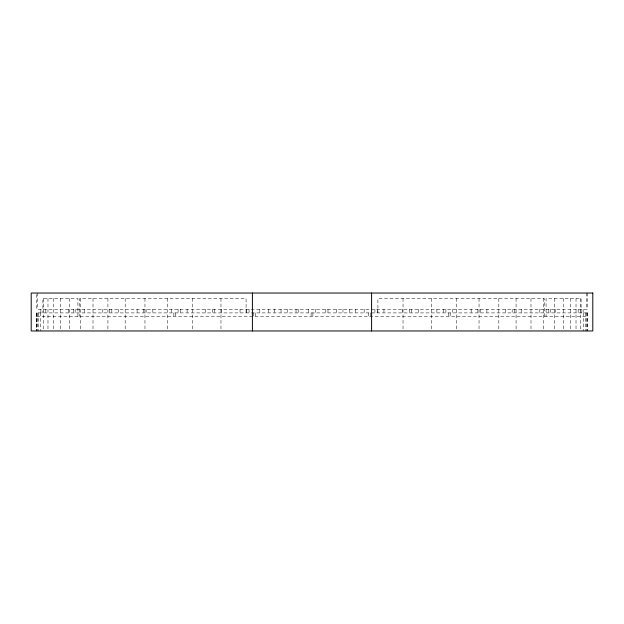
<?xml version="1.0" encoding="UTF-8"?>
<svg xmlns="http://www.w3.org/2000/svg" width="624" height="624" viewBox="0 0 624 624"><rect width="100%" height="100%" fill="white"/><g stroke="black" fill="none" stroke-linecap="round" stroke-linejoin="round"><path stroke-width="0.47" stroke-dasharray="3.12 2.34" d="M587.41 312.905L36.59 312.905L36.613 330.962M36.59 316.516L587.41 316.516M587.379 293.038L587.379 309.293L36.621 309.293L36.621 293.038M587.379 312.905L587.41 330.962M587.168 312.905L587.168 330.962M586.544 312.905L586.544 330.962M586.482 293.038L586.482 309.293M585.328 312.905L585.328 330.962M583.292 312.905L583.292 330.962M583.136 309.293L583.136 312.905M581.108 312.905L581.108 298.459L546.078 298.459L546.078 316.516M580.258 298.459L580.258 330.002M578.175 309.293L578.175 312.905M576.022 298.459L576.022 330.002M570.422 298.459L570.422 330.002M563.277 298.459L563.277 330.002M555.508 309.293L555.508 312.905M554.432 298.459L554.432 330.002M550.547 309.293L550.547 312.905M548.831 309.293L548.831 312.905M544.268 316.516L544.268 298.459L377.91 298.459L377.91 312.905M543.73 298.459L543.73 330.002M539.799 309.293L539.799 312.905M530.993 298.459L530.993 330.002M521.204 309.293L521.204 312.905M516.079 298.459L516.079 330.002M514.519 309.293L514.519 312.905M512.171 309.293L512.171 312.905M505.487 309.293L505.487 312.905M498.818 298.459L498.818 330.002M486.892 309.293L486.892 312.905M480.207 309.293L480.207 312.905M479.045 298.459L479.045 330.002M477.859 309.293L477.859 312.905M471.182 309.293L471.182 312.905M456.596 298.459L456.596 330.002M452.579 309.293L452.579 312.905M450.146 312.905L450.146 316.516M448.336 312.905L448.336 316.516M445.903 309.293L445.903 312.905M443.555 309.293L443.555 312.905M436.87 309.293L436.87 312.905M431.317 298.459L431.317 330.002M418.267 309.293L418.267 312.905M411.59 309.293L411.59 312.905M409.243 309.293L409.243 312.905M403.034 298.459L403.034 330.002M402.558 309.293L402.558 312.905M383.963 309.293L383.963 312.905M377.278 309.293L377.278 312.905M374.93 309.293L374.93 312.905M370.461 312.905L370.461 316.516M368.651 312.905L368.659 316.516M364.19 309.293L364.19 312.905M355.61 309.293L355.61 312.905M349.651 309.293L349.651 312.905M342.966 309.293L342.966 312.905M336.562 309.293L336.562 312.905M327.982 309.293L327.982 312.905M325.814 309.293L325.814 312.905M315.338 309.293L315.338 312.905M312.905 312.905L312.905 316.516M311.095 312.905L311.095 316.516M308.662 309.293L308.662 312.905M298.186 309.293L298.186 312.905M296.018 309.293L296.018 312.905M287.438 309.293L287.438 312.905M281.034 309.293L281.034 312.905M274.349 309.293L274.349 312.905M268.39 309.293L268.39 312.905M259.81 309.293L259.81 312.905M255.349 312.905L255.341 316.516M253.531 312.905L253.539 316.516M249.07 309.293L249.07 312.905M246.722 309.293L246.722 312.905M246.09 312.905L246.09 298.459L79.732 298.459L79.732 316.516M240.037 309.293L240.037 312.905M221.442 309.293L221.442 312.905M220.966 298.459L220.966 330.002M214.757 309.293L214.757 312.905M212.41 309.293L212.41 312.905M205.733 309.293L205.733 312.905M192.683 298.459L192.683 330.002M187.13 309.293L187.13 312.905M180.445 309.293L180.445 312.905M178.097 309.293L178.097 312.905M175.664 312.905L175.664 316.516M173.854 312.905L173.854 316.516M171.421 309.293L171.421 312.905M167.404 298.459L167.404 330.002M152.818 309.293L152.818 312.905M146.141 309.293L146.141 312.905M144.955 298.459L144.955 330.002M143.793 309.293L143.793 312.905M137.108 309.293L137.108 312.905M125.182 298.459L125.182 330.002M118.513 309.293L118.513 312.905M111.829 309.293L111.829 312.905M109.481 309.293L109.481 312.905M107.921 298.459L107.921 330.002M102.796 309.293L102.796 312.905M93.007 298.459L93.007 330.002M84.201 309.293L84.201 312.905M80.27 298.459L80.27 330.002M77.922 316.516L77.922 298.459L42.892 298.459L42.892 312.905M75.169 309.293L75.169 312.905M73.453 309.293L73.453 312.905M69.568 298.459L69.568 330.002M68.492 309.293L68.492 312.905M60.723 298.459L60.723 330.002M53.578 298.459L53.578 330.002M47.978 298.459L47.978 330.002M45.825 309.293L45.825 312.905M43.742 298.459L43.742 330.002M40.864 309.293L40.864 312.905M40.708 312.905L40.708 330.962M38.672 312.905L38.672 330.962M37.518 293.038L37.518 309.293M37.456 312.905L37.456 330.962M36.832 312.905L36.832 330.962M36.621 312.905L36.621 330.962"/><path stroke-width="0.94" d="M371.592 293.038L371.592 330.962M252.408 293.038L252.408 330.962M592.8 293.038L31.2 293.038L31.2 330.962L592.8 330.962L592.8 293.038"/></g></svg>
